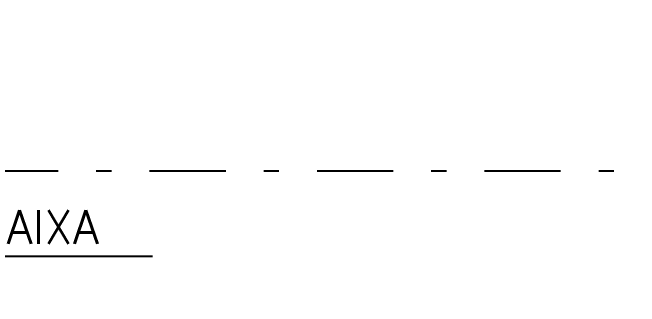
# Model space of a CAD drawing. Header units: inches. Extents: x -7660 to 802, y -193 to 3.
# Drawn here: x 210.913 to 215.031, y -94.348 to -92.414 of the extents above; entities that cross this region are included whole.
import ezdxf
from ezdxf.enums import TextEntityAlignment as Align

# ---------------------------------------------------------------- set-up
doc = ezdxf.new("R2010")
doc.units = ezdxf.units.IN
doc.header["$MEASUREMENT"] = 0
doc.linetypes.add('DASHDOT', pattern=[1, 0.5, -0.25, 0, -0.25])
for name, color, linetype in [('COTAS', 8, 'Continuous'), ('Indic_Exec', 10, 'Continuous'), ('indicação', 7, 'Continuous')]:
    doc.layers.add(name, color=color, linetype=linetype)
doc.styles.add('ROMANS', font='romans.shx', dxfattribs={"height": 10})

# ---------------------------------------------------------------- blocks, each defined once
blk = doc.blocks.new('*U62')
at = {"color": 0}
blk.add_line((450, 0), (3763.6, 0), dxfattribs=at)
blk.add_circle((0, 0), 450, dxfattribs=at)
at = {"layer": 'Indic_Exec', "color": 4, "style": 'ROMANS'}
blk.add_attdef('TÍTULO', (546.9, 110.5), '', height=300, dxfattribs=at)
blk.add_attdef('00', text='', height=300, dxfattribs=at).set_placement((0, 0), align=Align.MIDDLE)
at = {"layer": 'Indic_Exec', "color": 2, "style": 'ROMANS'}
blk.add_attdef('ESCALA', (546.9, -251), '', height=150, dxfattribs=at)

msp = doc.modelspace()

# ---------------------------------------------------------------- linework, layer by layer
at = {"layer": 'COTAS', "linetype": 'DASHDOT'}
msp.add_lwpolyline([(208.41306, -75.8671), (221.11306, -75.8671), (221.11306, -93.45721), (208.41306, -93.45721)], close=True, dxfattribs=at)

# ---------------------------------------------------------------- block references
at = {"layer": 'indicação', "color": 4, "lineweight": 5, "xscale": 0.0007357085069532576, "yscale": 0.0007357085069532576, "zscale": 0.0007357085069532576}
msp.add_blockref('*U62', (209.06274, -94.01671, -1825.16887), dxfattribs=at).add_auto_attribs({'00': '01', 'TÍTULO': 'PLANTA BAIXA', 'ESCALA': 'ESCALA 1:75'})

doc.saveas('drawing.dxf')
